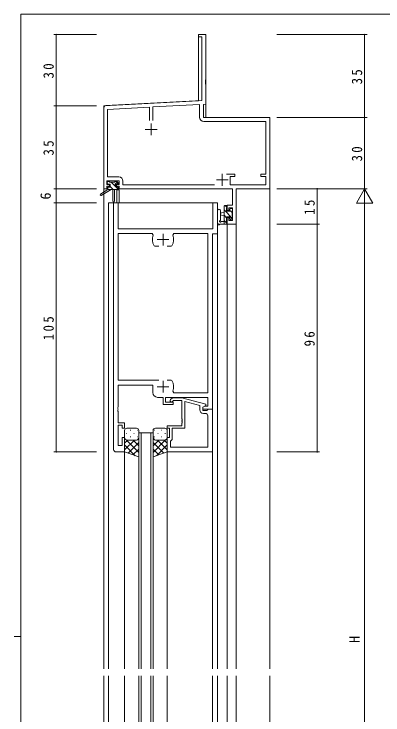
# Model space of a CAD drawing. Units: millimetres on the paper. Extents: x -397 to 397, y -282 to 282.
# Drawn here: x -396.7 to -241.2, y -16.3 to 279.3 of the extents above; entities that cross this region are included whole.
import ezdxf
from ezdxf.enums import TextEntityAlignment as Align

# ---------------------------------------------------------------- set-up
doc = ezdxf.new("R2010")
doc.units = ezdxf.units.MM
for name, color, linetype, lineweight in [('0-1_YKK_ZWAK', 7, 'Continuous', 18), ('0-3_YKK_D', 6, 'Continuous', 18), ('0-4_YKK_11', 7, 'Continuous', 18), ('0-5_YKK_12', 2, 'Continuous', 18), ('0-7_YKK_13', 4, 'Continuous', 18)]:
    doc.layers.add(name, color=color, linetype=linetype, lineweight=lineweight)
doc.styles.add('ＭＳ ゴシック', font='')
doc.styles.get('ＭＳ ゴシック').set_extended_font_data('MS Gothic')

msp = doc.modelspace()

# ---------------------------------------------------------------- linework, layer by layer
at = {"layer": '0-1_YKK_ZWAK'}
for p, q in [((-393.908, -245.688), (-393.908, 279.312)), ((376.092, 279.312), (-393.908, 279.312)), ((-396.708, 16.812), (-393.908, 16.812))]:
    msp.add_line(p, q, dxfattribs=at)
at = {"layer": '0-3_YKK_D'}
for p, q in [((-361.908, 270.653), (-379.908, 270.653)), ((-378.908, 270.653), (-378.908, 240.653)), ((-285.908, 270.653), (-247.908, 270.653)), ((-248.908, 235.653), (-248.908, 270.653)), ((-361.908, 240.653), (-379.908, 240.653)), ((-361.908, 240.653), (-379.908, 240.653)), ((-378.908, 240.653), (-378.908, 205.653)), ((-285.908, 235.653), (-247.908, 235.653)), ((-285.908, 235.653), (-247.908, 235.653)), ((-248.908, 235.653), (-248.908, 205.653)), ((-361.908, 205.653), (-379.908, 205.653)), ((-361.908, 205.653), (-379.908, 205.653)), ((-378.908, 205.653), (-378.908, 199.653)), ((-285.908, 205.653), (-247.908, 205.653)), ((-285.908, 205.653), (-267.908, 205.653)), ((-285.908, 205.653), (-247.908, 205.653)), ((-268.908, 205.653), (-268.908, 190.653)), ((-248.908, 205.653), (-252.408, 199.591)), ((-248.908, 205.653), (-248.908, 193.529)), ((-248.908, 205.653), (-245.408, 199.591)), ((-361.908, 199.653), (-379.908, 199.653)), ((-361.908, 199.653), (-379.908, 199.653)), ((-378.908, 199.653), (-378.908, 94.653)), ((-252.408, 199.591), (-245.408, 199.591)), ((-248.908, 198.653), (-248.908, -167.347)), ((-285.908, 190.653), (-267.908, 190.653)), ((-285.908, 190.653), (-267.908, 190.653)), ((-268.908, 190.653), (-268.908, 94.653)), ((-361.908, 94.653), (-379.908, 94.653)), ((-285.908, 94.653), (-267.908, 94.653))]:
    msp.add_line(p, q, dxfattribs=at)
for centre, start, end in [((-378.908, 270.653), 90, 270), ((-378.908, 270.653), 270, 90), ((-248.908, 270.653), 90, 270), ((-248.908, 270.653), 270, 90), ((-378.908, 240.653), 90, 270), ((-378.908, 240.653), 90, 270), ((-378.908, 240.653), 270, 90), ((-378.908, 240.653), 270, 90), ((-248.908, 235.653), 90, 270), ((-248.908, 235.653), 90, 270), ((-248.908, 235.653), 270, 90), ((-248.908, 235.653), 270, 90), ((-378.908, 205.653), 90, 270), ((-378.908, 205.653), 90, 270), ((-378.908, 205.653), 270, 90), ((-378.908, 205.653), 270, 90), ((-268.908, 205.653), 90, 270), ((-268.908, 205.653), 270, 90), ((-378.908, 199.653), 90, 270), ((-378.908, 199.653), 90, 270), ((-378.908, 199.653), 270, 90), ((-378.908, 199.653), 270, 90), ((-268.908, 190.653), 90, 270), ((-268.908, 190.653), 90, 270), ((-268.908, 190.653), 270, 90), ((-268.908, 190.653), 270, 90), ((-378.908, 94.653), 90, 270), ((-378.908, 94.653), 270, 90), ((-268.908, 94.653), 90, 270), ((-268.908, 94.653), 270, 90)]:
    msp.add_arc(centre, 0.106, start, end, dxfattribs=at)
at = {"layer": '0-4_YKK_11'}
for p, q in [((-318.908, 270.653), (-315.908, 270.653)), ((-318.908, 269.753), (-318.908, 270.653)), ((-317.538, 269.753), (-318.908, 269.753)), ((-317.538, 242.821), (-317.538, 269.753)), ((-315.908, 270.653), (-315.908, 251.612)), ((-315.908, 251.612), (-316.028, 251.428)), ((-316.028, 251.428), (-316.028, 250.878)), ((-316.028, 250.878), (-315.908, 250.695)), ((-315.908, 250.612), (-316.028, 250.428)), ((-316.028, 250.428), (-316.028, 249.878)), ((-316.028, 249.878), (-315.908, 249.695)), ((-315.908, 250.695), (-315.908, 250.612)), ((-315.908, 249.695), (-315.908, 241.275)), ((-357.961, 240.703), (-317.538, 242.821)), ((-358.908, 205.653), (-358.908, 239.704)), ((-357.278, 239.107), (-339.558, 240.035)), ((-339.558, 240.035), (-339.558, 234.353)), ((-338.258, 240.103), (-318.538, 241.137)), ((-338.258, 234.353), (-338.258, 240.103)), ((-318.538, 241.137), (-318.538, 235.823)), ((-315.908, 241.275), (-316.908, 241.222)), ((-316.908, 241.222), (-316.908, 235.653)), ((-357.278, 210.583), (-357.278, 239.107)), ((-316.908, 235.653), (-288.908, 235.653)), ((-316.738, 234.023), (-290.538, 234.023)), ((-290.538, 234.023), (-290.538, 211.753)), ((-288.908, 235.653), (-288.908, 205.653)), ((-341.408, 230.653), (-336.408, 230.653)), ((-338.908, 233.153), (-338.908, 228.153)), ((-352.578, 210.583), (-357.278, 210.583)), ((-308.908, 211.853), (-308.908, 206.853)), ((-303.608, 211.753), (-307.158, 211.753)), ((-305.608, 210.753), (-303.608, 210.753)), ((-305.608, 207.283), (-305.608, 210.753)), ((-303.608, 210.753), (-303.608, 211.753)), ((-292.608, 211.753), (-292.608, 210.753)), ((-290.538, 211.753), (-292.608, 211.753)), ((-292.608, 210.753), (-290.538, 210.753)), ((-290.538, 210.753), (-290.538, 207.283)), ((-357.608, 208.953), (-357.608, 207.453)), ((-352.408, 208.953), (-357.608, 208.953)), ((-357.608, 207.453), (-356.508, 207.453)), ((-356.508, 207.453), (-356.508, 206.653)), ((-353.508, 207.453), (-352.408, 207.453)), ((-353.508, 206.653), (-353.508, 207.453)), ((-352.408, 207.453), (-352.408, 208.953)), ((-350.778, 207.283), (-350.778, 208.783)), ((-312.259, 207.283), (-350.778, 207.283)), ((-312.259, 207.283), (-350.778, 207.283)), ((-311.408, 209.353), (-306.408, 209.353)), ((-290.538, 207.283), (-305.608, 207.283)), ((-357.608, 205.653), (-358.908, 205.653)), ((-357.608, 206.653), (-357.608, 205.653)), ((-356.508, 206.653), (-357.608, 206.653)), ((-352.408, 206.653), (-353.508, 206.653)), ((-352.408, 205.653), (-352.408, 206.653)), ((-304.638, 205.653), (-352.408, 205.653)), ((-304.638, 198.753), (-304.638, 205.653)), ((-303.008, 205.653), (-303.008, 190.653)), ((-288.908, 205.653), (-303.008, 205.653)), ((-354.708, 199.653), (-352.778, 199.653)), ((-354.708, 95.653), (-354.708, 199.653)), ((-352.778, 199.653), (-352.778, 188.653)), ((-312.838, 199.653), (-310.908, 199.653)), ((-312.838, 188.653), (-312.838, 199.653)), ((-310.908, 199.653), (-310.908, 186.653)), ((-306.908, 198.753), (-304.638, 198.753)), ((-306.908, 196.453), (-306.908, 198.753)), ((-306.108, 196.453), (-306.908, 196.453)), ((-306.108, 197.553), (-306.108, 196.453)), ((-304.638, 197.553), (-306.108, 197.553)), ((-304.638, 192.283), (-304.638, 197.553)), ((-306.908, 193.453), (-306.108, 193.453)), ((-306.908, 190.653), (-306.908, 193.453)), ((-306.108, 193.453), (-306.108, 192.283)), ((-306.108, 192.283), (-304.638, 192.283)), ((-303.008, 190.653), (-306.908, 190.653)), ((-352.778, 188.653), (-312.838, 188.653)), ((-352.778, 186.723), (-352.778, 124.853)), ((-338.46, 186.723), (-352.778, 186.723)), ((-338.004, 186.016), (-338.46, 186.723)), ((-333.908, 181.653), (-333.908, 186.653)), ((-329.357, 186.723), (-329.812, 186.016)), ((-315.038, 186.723), (-329.357, 186.723)), ((-315.038, 119.583), (-315.038, 186.723)), ((-313.108, 186.653), (-313.108, 112.653)), ((-310.908, 186.653), (-313.108, 186.653)), ((-336.408, 184.153), (-331.408, 184.153)), ((-337.355, 181.453), (-337.601, 181.582)), ((-335.658, 181.453), (-337.355, 181.453)), ((-330.461, 181.453), (-332.158, 181.453)), ((-330.215, 181.582), (-330.461, 181.453)), ((-352.778, 124.853), (-335.658, 124.853)), ((-333.908, 119.653), (-333.908, 124.653)), ((-332.158, 124.853), (-330.461, 124.853)), ((-332.158, 124.853), (-330.461, 124.853)), ((-330.461, 124.853), (-330.215, 124.725)), ((-352.778, 122.853), (-352.778, 113.612)), ((-338.208, 122.853), (-352.778, 122.853)), ((-338.208, 119.653), (-338.208, 122.853)), ((-336.408, 122.153), (-331.408, 122.153)), ((-329.812, 120.29), (-329.357, 119.583)), ((-329.357, 119.583), (-315.038, 119.583)), ((-333.808, 117.653), (-336.208, 117.653)), ((-333.808, 114.653), (-333.808, 117.653)), ((-332.808, 117.653), (-332.808, 115.653)), ((-315.038, 117.653), (-332.808, 117.653)), ((-332.808, 115.653), (-329.608, 115.653)), ((-330.732, 116.678), (-329.957, 117.453)), ((-329.957, 117.453), (-326.012, 117.453)), ((-329.46, 116.253), (-329.884, 115.829)), ((-329.608, 115.653), (-329.608, 114.653)), ((-326.008, 116.253), (-329.46, 116.253)), ((-326.012, 117.453), (-315.908, 114.746)), ((-326.008, 108.612), (-326.008, 116.253)), ((-324.708, 115.862), (-324.708, 104.653)), ((-318.408, 114.174), (-324.708, 115.862)), ((-315.038, 113.953), (-315.038, 117.653)), ((-352.778, 113.612), (-352.898, 113.428)), ((-352.898, 113.428), (-352.898, 112.878)), ((-352.898, 112.878), (-352.778, 112.695)), ((-352.778, 112.612), (-352.898, 112.428)), ((-352.898, 112.428), (-352.898, 111.878)), ((-352.778, 112.695), (-352.778, 112.612)), ((-329.608, 114.653), (-333.808, 114.653)), ((-318.408, 112.353), (-318.408, 114.174)), ((-315.908, 114.146), (-317.108, 113.453)), ((-317.108, 113.453), (-316.242, 113.953)), ((-317.108, 113.453), (-317.108, 112.153)), ((-317.108, 112.653), (-317.108, 113.453)), ((-313.108, 112.653), (-317.108, 112.653)), ((-316.242, 113.953), (-315.038, 113.953)), ((-315.908, 114.746), (-315.908, 114.146)), ((-315.308, 112.153), (-315.108, 112.353)), ((-315.108, 112.353), (-314.808, 112.653)), ((-314.808, 112.653), (-313.108, 112.653)), ((-313.108, 112.653), (-313.108, 94.653)), ((-352.898, 111.878), (-352.778, 111.695)), ((-352.778, 111.695), (-352.778, 106.853)), ((-317.108, 112.153), (-315.308, 112.153)), ((-316.038, 110.853), (-316.908, 110.853)), ((-315.038, 96.583), (-315.038, 109.853)), ((-352.778, 106.853), (-350.108, 106.853)), ((-350.108, 106.853), (-350.108, 104.653)), ((-325.888, 108.428), (-326.008, 108.612)), ((-326.008, 107.695), (-325.888, 107.878)), ((-326.008, 107.612), (-326.008, 107.695)), ((-325.888, 107.428), (-326.008, 107.612)), ((-326.008, 106.695), (-325.888, 106.878)), ((-326.008, 105.653), (-326.008, 106.695)), ((-325.888, 107.878), (-325.888, 108.428)), ((-325.888, 106.878), (-325.888, 107.428)), ((-352.778, 105.853), (-352.778, 97.353)), ((-351.108, 105.853), (-352.778, 105.853)), ((-351.108, 104.653), (-351.108, 105.853)), ((-350.108, 104.653), (-351.108, 104.653)), ((-332.108, 105.653), (-326.008, 105.653)), ((-332.108, 104.653), (-332.108, 105.653)), ((-331.108, 104.653), (-332.108, 104.653)), ((-331.108, 100.653), (-331.108, 104.653)), ((-330.108, 104.653), (-330.108, 99.853)), ((-324.708, 104.653), (-330.108, 104.653)), ((-351.108, 100.653), (-350.108, 100.653)), ((-351.108, 97.353), (-351.108, 100.653)), ((-350.108, 100.653), (-350.108, 94.653)), ((-332.108, 100.653), (-331.108, 100.653)), ((-332.108, 94.653), (-332.108, 100.653)), ((-330.608, 99.353), (-330.808, 99.153)), ((-330.808, 99.153), (-330.808, 96.583)), ((-330.108, 99.853), (-330.608, 99.353)), ((-350.108, 94.653), (-353.708, 94.653)), ((-352.778, 97.353), (-351.108, 97.353)), ((-313.108, 94.653), (-332.108, 94.653)), ((-330.808, 96.583), (-315.038, 96.583)), ((-330.808, 96.583), (-315.038, 96.583))]:
    msp.add_line(p, q, dxfattribs=at)
for centre, radius, start, end in [((-357.908, 239.704), 1, 93.00003, 180), ((-316.738, 235.823), 1.8, 180.00001, 269.99999), ((-352.578, 208.783), 1.8, 0.00001, 89.99999), ((-333.908, 184.153), 4.5, 155.54363, 214.84992), ((-333.908, 184.153), 4.5, 325.15008, 24.45637), ((-333.908, 122.153), 4.5, 335.54363, 34.84992), ((-336.208, 119.653), 2, 180.00001, 269.99999), ((-330.308, 116.253), 0.6, 134.99999, 315.00001), ((-316.908, 112.353), 1.5, 180.00001, 269.99999), ((-316.038, 109.853), 1, 0.00001, 89.99999), ((-353.708, 95.653), 1, 180.00001, 269.99999)]:
    msp.add_arc(centre, radius, start, end, dxfattribs=at)
at = {"layer": '0-5_YKK_12'}
for p, q in [((-318.908, 270.653), (-315.908, 270.653)), ((-315.908, 270.653), (-315.908, 235.653)), ((-358.908, 240.653), (-358.908, 3.153)), ((-315.908, 235.653), (-288.908, 235.653)), ((-288.908, 235.653), (-288.908, 3.153)), ((-352.408, 205.153), (-353.408, 205.153)), ((-353.408, 205.153), (-353.408, 199.653)), ((-352.408, 205.153), (-352.408, 199.653)), ((-356.908, 199.653), (-356.908, 3.153)), ((-356.908, 199.653), (-310.908, 199.653)), ((-310.908, 199.653), (-310.908, 3.153)), ((-306.908, 190.653), (-303.008, 190.653)), ((-306.908, 190.653), (-306.908, 3.153)), ((-303.008, 190.653), (-303.008, 3.153)), ((-344.108, 102.653), (-338.108, 102.653)), ((-344.108, 3.153), (-344.108, 102.653)), ((-343.108, 102.653), (-343.108, 3.153)), ((-339.108, 3.153), (-339.108, 102.653)), ((-338.108, 102.653), (-338.108, 3.153)), ((-350.108, 94.653), (-350.108, 3.153)), ((-332.108, 94.653), (-332.108, 3.153)), ((-313.108, 94.953), (-313.108, 3.153)), ((-358.908, 0.153), (-358.908, -229.347)), ((-356.908, 0.153), (-356.908, -196.347)), ((-350.108, 0.153), (-350.108, -91.347)), ((-344.108, -99.347), (-344.108, 0.153)), ((-343.108, 0.153), (-343.108, -99.347)), ((-339.108, -99.347), (-339.108, 0.153)), ((-338.108, 0.153), (-338.108, -99.347)), ((-332.108, 0.153), (-332.108, -91.347)), ((-313.108, 0.153), (-313.108, -91.647)), ((-310.908, 0.153), (-310.908, -196.347)), ((-306.908, 0.153), (-306.908, -176.347)), ((-303.008, 0.153), (-303.008, -176.347)), ((-288.908, 0.153), (-288.908, -229.347))]:
    msp.add_line(p, q, dxfattribs=at)
msp.add_lwpolyline([(-318.908, 270.653), (-318.908, 242.75), (-358.908, 240.653)], dxfattribs=at)
at = {"layer": '0-7_YKK_13'}
for p, q in [((-357.408, 207.853), (-357.408, 208.353)), ((-357.166, 207.559), (-357.403, 207.795)), ((-357.108, 208.653), (-356.608, 208.653)), ((-356.208, 207.553), (-357.108, 207.553)), ((-356.408, 208.453), (-354.308, 208.453)), ((-356.208, 206.353), (-356.208, 207.553)), ((-353.808, 206.446), (-355.816, 208.453)), ((-354.108, 208.653), (-353.508, 208.653)), ((-353.808, 207.092), (-353.808, 206.353)), ((-352.778, 207.661), (-353.771, 208.653)), ((-353.008, 207.553), (-353.347, 207.553)), ((-353.296, 208.566), (-352.796, 208.066)), ((-357.208, 205.353), (-360.275, 203.303)), ((-355.708, 205.353), (-359.953, 202.796)), ((-357.208, 206.053), (-357.208, 205.353)), ((-357.206, 205.353), (-357.208, 205.356)), ((-353.008, 205.353), (-357.208, 205.353)), ((-356.908, 206.353), (-356.208, 206.353)), ((-354.961, 205.353), (-356.208, 206.601)), ((-355.108, 205.353), (-355.006, 200.345)), ((-354.306, 205.353), (-354.406, 200.345)), ((-353.808, 206.353), (-353.008, 206.353)), ((-352.8, 205.438), (-353.716, 206.353)), ((-352.708, 206.053), (-352.708, 205.653)), ((-308.108, 190.652), (-308.108, 198.252)), ((-307.808, 198.552), (-307.208, 198.552)), ((-306.908, 197.712), (-307.748, 198.552)), ((-306.908, 198.252), (-306.908, 197.652)), ((-310.908, 196.38), (-310.908, 191.218)), ((-309.708, 196.38), (-309.705, 192.419)), ((-308.108, 195.552), (-309.253, 195.45)), ((-304.689, 193.247), (-308.108, 196.667)), ((-307.108, 197.452), (-307.108, 196.152)), ((-307.108, 196.152), (-305.708, 196.152)), ((-305.708, 196.152), (-305.708, 197.052)), ((-304.808, 195.612), (-305.708, 196.512)), ((-305.408, 197.352), (-304.908, 197.352)), ((-304.808, 196.352), (-304.808, 194.252)), ((-304.608, 197.052), (-304.608, 196.552)), ((-308.108, 194.352), (-309.253, 194.454)), ((-307.108, 193.422), (-308.108, 194.422)), ((-306.908, 190.977), (-308.108, 192.177)), ((-307.108, 193.752), (-307.108, 191.752)), ((-306.169, 193.752), (-307.108, 193.752)), ((-305.708, 192.952), (-305.708, 193.291)), ((-304.696, 193.24), (-305.196, 192.74)), ((-304.608, 194.052), (-304.608, 193.452)), ((-307.208, 190.652), (-309.889, 190.652)), ((-309.289, 191.852), (-308.108, 191.852)), ((-306.908, 191.552), (-306.908, 190.952)), ((-350.108, 100.653), (-350.108, 103.653)), ((-345.108, 104.653), (-349.108, 104.653)), ((-347.49, 103.818), (-347.69, 103.818)), ((-344.522, 103.818), (-344.66, 103.818)), ((-344.108, 100.653), (-344.108, 103.653)), ((-338.108, 100.653), (-338.108, 103.653)), ((-337.695, 103.818), (-337.557, 103.818)), ((-337.108, 104.653), (-333.108, 104.653)), ((-334.727, 103.818), (-334.527, 103.818)), ((-332.108, 100.653), (-332.108, 103.653)), ((-350.108, 94.653), (-350.108, 100.653)), ((-349.105, 102.403), (-349.305, 102.403)), ((-347.49, 100.988), (-347.69, 100.988)), ((-346.075, 102.403), (-346.275, 102.403)), ((-344.508, 100.988), (-344.66, 100.988)), ((-344.108, 92.511), (-344.108, 100.653)), ((-338.108, 92.511), (-338.108, 100.653)), ((-337.708, 100.988), (-337.557, 100.988)), ((-336.142, 102.403), (-335.942, 102.403)), ((-334.727, 100.988), (-334.527, 100.988)), ((-333.112, 102.403), (-332.912, 102.403)), ((-332.108, 94.653), (-332.108, 100.653)), ((-350.108, 100.391), (-350.058, 100.34)), ((-348.779, 99.653), (-350.108, 98.325)), ((-345.951, 99.653), (-350.108, 95.496)), ((-350.108, 97.562), (-345.584, 93.037)), ((-349.421, 99.704), (-344.108, 94.391)), ((-345.108, 99.653), (-349.108, 99.653)), ((-349.108, 99.653), (-345.108, 99.653)), ((-344.108, 98.668), (-348.645, 94.131)), ((-346.543, 99.653), (-344.108, 97.219)), ((-344.526, 100.465), (-344.508, 100.447)), ((-332.795, 99.704), (-338.108, 94.391)), ((-335.674, 99.653), (-338.108, 97.219)), ((-338.108, 98.668), (-333.571, 94.131)), ((-337.69, 100.465), (-337.708, 100.447)), ((-337.108, 99.653), (-333.108, 99.653)), ((-333.108, 99.653), (-337.108, 99.653)), ((-332.108, 97.562), (-336.633, 93.037)), ((-336.265, 99.653), (-332.108, 95.496)), ((-333.437, 99.653), (-332.108, 98.325)), ((-332.108, 100.391), (-332.158, 100.34)), ((-350.108, 94.734), (-349.983, 94.609)), ((-344.108, 92.511), (-350.108, 94.653)), ((-344.108, 95.839), (-346.561, 93.387)), ((-338.108, 95.839), (-335.655, 93.387)), ((-338.108, 92.511), (-332.108, 94.653)), ((-332.108, 94.734), (-332.233, 94.609))]:
    msp.add_line(p, q, dxfattribs=at)
for centre, radius, start, end in [((-357.108, 208.353), 0.3, 90, 180), ((-357.108, 207.853), 0.3, 180, 270), ((-356.608, 208.453), 0.2, 0, 90), ((-354.108, 208.453), 0.2, 90, 180), ((-353.808, 207.553), 0.25, 33.05573, 236.94427), ((-354.108, 207.092), 0.3, 0, 56.94427), ((-353.347, 207.853), 0.3, 213.05573, 270), ((-353.508, 208.353), 0.3, 45, 90), ((-353.008, 207.853), 0.3, 270, 45), ((-356.908, 206.053), 0.3, 90, 180), ((-353.008, 206.053), 0.3, 0, 90), ((-353.008, 205.653), 0.3, 270, 0), ((-360.108, 203.053), 0.3, 123.76905, 301.06147), ((-354.706, 200.351), 0.3, 181.16963, 358.85539), ((-307.808, 198.252), 0.3, 90, 180), ((-307.208, 198.252), 0.3, 0, 90), ((-310.308, 196.379), 0.6, 0.04023, 180.04023), ((-309.208, 194.952), 0.5, 95.09207, 264.90793), ((-307.108, 197.652), 0.2, 270, 0), ((-305.408, 197.052), 0.3, 90, 180), ((-304.908, 197.052), 0.3, 0, 90), ((-304.808, 196.552), 0.2, 270, 0), ((-310.005, 192.419), 0.3, 289.18976, 0.04023), ((-306.169, 194.052), 0.3, 270, 326.94427), ((-305.708, 193.752), 0.25, 303.05573, 146.94427), ((-305.408, 193.291), 0.3, 123.05573, 180), ((-305.408, 192.952), 0.3, 180, 315), ((-304.808, 194.052), 0.2, 0, 90), ((-304.908, 193.452), 0.3, 315, 0), ((-310.608, 191.218), 0.3, 180, 229.47122), ((-310.998, 190.762), 0.3, 349.47122, 49.47122), ((-310.408, 190.652), 0.3, 169.47122, 330), ((-309.889, 190.352), 0.3, 90, 150), ((-309.808, 191.852), 0.3, 109.18976, 330), ((-309.289, 191.552), 0.3, 90, 150), ((-307.208, 190.952), 0.3, 270, 0), ((-307.108, 191.552), 0.2, 360, 90), ((-349.108, 103.653), 1, 90, 180), ((-345.108, 103.653), 1, 0, 90), ((-337.108, 103.653), 1, 90, 180), ((-333.108, 103.653), 1, 0, 90), ((-349.108, 100.653), 1, 180, 270), ((-349.108, 100.653), 1, 180.0001, 270), ((-345.108, 100.653), 1, 270, 0), ((-337.108, 100.653), 1, 180, 270), ((-333.108, 100.653), 1, 270, 0), ((-333.108, 100.653), 1, 270, 359.9999)]:
    msp.add_arc(centre, radius, start, end, dxfattribs=at)

# ---------------------------------------------------------------- texts
at = {"layer": '0-3_YKK_D', "color": 7, "style": 'ＭＳ ゴシック'}
for s, p in [('6', (-379.908, 201.053)), ('H', (-249.708, 14.053))]:
    msp.add_text(s, height=4.399, rotation=90, dxfattribs=at).set_placement(p, align=Align.BOTTOM_LEFT)
at = {"layer": '0-3_YKK_D', "color": 7, "char_height": 4.399, "attachment_point": 7, "rotation": 90, "style": 'ＭＳ ゴシック'}
for s, insert in [('\\T1.37;\\W0.9;30', (-379.908, 252.133)), ('\\T1.37;\\W0.9;35', (-249.908, 249.633)), ('\\T1.37;\\W0.9;35', (-379.908, 219.633)), ('\\T1.37;\\W0.9;30', (-249.908, 217.133)), ('\\T1.37;\\W0.9;15', (-269.908, 194.633)), ('\\T1.38;\\W0.9;105', (-379.908, 141.713)), ('\\T1.37;\\W0.9;96', (-269.908, 139.133))]:
    msp.add_mtext(s, dxfattribs=dict(at, insert=insert))

doc.saveas('drawing.dxf')
